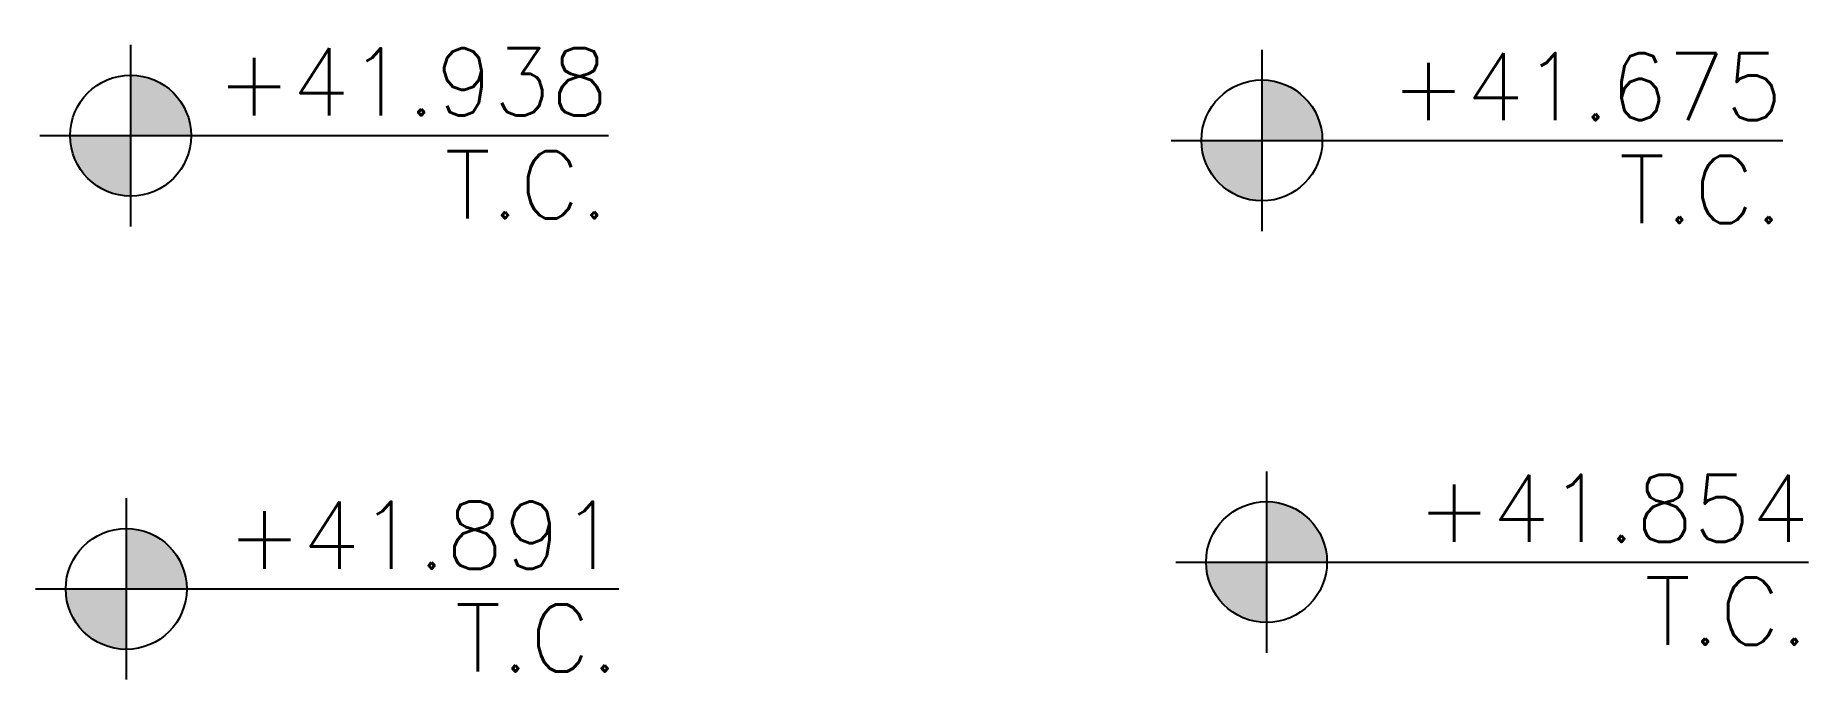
# Model space of a CAD drawing. Extents: x 89759.2 to 89798.8, y -5917.6 to -5903.1.
import ezdxf
from ezdxf.enums import TextEntityAlignment as Align

# ---------------------------------------------------------------- set-up
doc = ezdxf.new("R2010")
doc.units = 0
doc.header["$MEASUREMENT"] = 0
doc.layers.add('L-ANNO-SYMP', color=240, linetype='Continuous')
doc.styles.add('ANNO-S', font='romans.shx', dxfattribs={"height": 3})

# ---------------------------------------------------------------- blocks, each defined once
blk = doc.blocks.new('*U1')
h = blk.add_hatch(color=256)
h.paths.add_polyline_path([(0, 0.675), (0, 0), (0.675, 0, 0.414214)])
h.paths.add_polyline_path([(0, 0), (-0.675, 0, 0.414214), (0, -0.675)])
for p, q in [((0, 1.013), (0, -1.013)), ((-1.013, 0), (5.814, 0))]:
    blk.add_line(p, q)
blk.add_circle((0, 0), 0.675)
for points in [[(0.816, 1.118), (5.826, 1.118), (5.82, 0.157), (0.811, 0.157)], [(2.775, -0.106), (5.826, -0.106), (5.82, -1.067), (2.781, -1.067)]]:
    blk.add_wipeout(points)
at = {"color": 3, "style": 'ANNO-S', "flags": 8}
blk.add_attdef('ELEVATION', text='', height=0.75, dxfattribs=at).set_placement((5.814, 0), align=Align.BOTTOM_RIGHT)
blk.add_attdef('LEVEL', text='', height=0.75, dxfattribs=at).set_placement((5.818, -0.173), align=Align.TOP_RIGHT)
blk = doc.blocks.new('*U3')
h = blk.add_hatch(color=256)
h.paths.add_polyline_path([(0, 0.675), (0, 0), (0.675, 0, 0.414214)])
h.paths.add_polyline_path([(0, 0), (-0.675, 0, 0.414214), (0, -0.675)])
for p, q in [((0, 1.013), (0, -1.013)), ((-1.013, 0), (5.333, 0))]:
    blk.add_line(p, q)
blk.add_circle((0, 0), 0.675)
for points in [[(0.816, 1.118), (5.345, 1.118), (5.339, 0.157), (0.811, 0.157)], [(2.294, -0.106), (5.345, -0.106), (5.339, -1.067), (2.3, -1.067)]]:
    blk.add_wipeout(points)
at = {"color": 3, "style": 'ANNO-S', "flags": 8}
blk.add_attdef('ELEVATION', text='', height=0.75, dxfattribs=at).set_placement((5.333, 0), align=Align.BOTTOM_RIGHT)
blk.add_attdef('LEVEL', text='', height=0.75, dxfattribs=at).set_placement((5.337, -0.173), align=Align.TOP_RIGHT)
blk = doc.blocks.new('*U2')
h = blk.add_hatch(color=256)
h.paths.add_polyline_path([(0, 0.675), (0, 0), (0.675, 0, 0.414214)])
h.paths.add_polyline_path([(0, 0), (-0.675, 0, 0.414214), (0, -0.675)])
for p, q in [((0, 1.013), (0, -1.013)), ((-1.013, 0), (5.498, 0))]:
    blk.add_line(p, q)
blk.add_circle((0, 0), 0.675)
for points in [[(0.816, 1.118), (5.51, 1.118), (5.504, 0.157), (0.811, 0.157)], [(2.459, -0.106), (5.51, -0.106), (5.504, -1.067), (2.465, -1.067)]]:
    blk.add_wipeout(points)
at = {"color": 3, "style": 'ANNO-S', "flags": 8}
blk.add_attdef('ELEVATION', text='', height=0.75, dxfattribs=at).set_placement((5.498, 0), align=Align.BOTTOM_RIGHT)
blk.add_attdef('LEVEL', text='', height=0.75, dxfattribs=at).set_placement((5.502, -0.173), align=Align.TOP_RIGHT)
blk = doc.blocks.new('*U4')
h = blk.add_hatch(color=256)
h.paths.add_polyline_path([(0, 0.675), (0, 0), (0.675, 0, 0.414214)])
h.paths.add_polyline_path([(0, 0), (-0.675, 0, 0.414214), (0, -0.675)])
for p, q in [((0, 1.013), (0, -1.013)), ((-1.013, 0), (6.05, 0))]:
    blk.add_line(p, q)
blk.add_circle((0, 0), 0.675)
for points in [[(0.816, 1.118), (6.061, 1.118), (6.056, 0.157), (0.811, 0.157)], [(3.011, -0.106), (6.061, -0.106), (6.056, -1.067), (3.016, -1.067)]]:
    blk.add_wipeout(points)
at = {"color": 3, "style": 'ANNO-S', "flags": 8}
blk.add_attdef('ELEVATION', text='', height=0.75, dxfattribs=at).set_placement((6.05, 0), align=Align.BOTTOM_RIGHT)
blk.add_attdef('LEVEL', text='', height=0.75, dxfattribs=at).set_placement((6.054, -0.173), align=Align.TOP_RIGHT)

msp = doc.modelspace()

# ---------------------------------------------------------------- block references
at = {"layer": 'L-ANNO-SYMP'}
ref = msp.add_blockref('*U3', (89761.314, -5905.31), dxfattribs=dict(at, xscale=2, yscale=2, zscale=2))
ref.add_attrib('LEVEL', 'T.C.', dxfattribs={"layer": '0', "color": 3, "height": 1.5, "rotation": 360, "style": 'ANNO-S'}).set_placement((89771.987, -5905.657), align=Align.TOP_RIGHT)
ref.add_attrib('ELEVATION', '+41.938', dxfattribs={"layer": '0', "color": 3, "height": 1.5, "rotation": 360, "style": 'ANNO-S'}).set_placement((89771.98, -5905.31), align=Align.BOTTOM_RIGHT)
ref = msp.add_blockref('*U1', (89786.569, -5905.417, 41.675), dxfattribs=dict(at, xscale=2, yscale=2, zscale=2))
ref.add_attrib('LEVEL', 'T.C.', dxfattribs={"layer": '0', "color": 3, "height": 1.5, "rotation": 360, "style": 'ANNO-S'}).set_placement((89798.205, -5905.764, 41.675), align=Align.TOP_RIGHT)
ref.add_attrib('ELEVATION', '+41.675', dxfattribs={"layer": '0', "color": 3, "height": 1.5, "rotation": 360, "style": 'ANNO-S'}).set_placement((89798.198, -5905.417, 41.675), align=Align.BOTTOM_RIGHT)
ref = msp.add_blockref('*U4', (89786.673, -5914.831), dxfattribs=dict(at, xscale=2, yscale=2, zscale=2))
ref.add_attrib('LEVEL', 'T.C.', dxfattribs={"layer": '0', "color": 3, "height": 1.5, "rotation": 360, "style": 'ANNO-S'}).set_placement((89798.78, -5915.178), align=Align.TOP_RIGHT)
ref.add_attrib('ELEVATION', '+41.854', dxfattribs={"layer": '0', "color": 3, "height": 1.5, "rotation": 360, "style": 'ANNO-S'}).set_placement((89798.773, -5914.831), align=Align.BOTTOM_RIGHT)
ref = msp.add_blockref('*U2', (89761.216, -5915.43), dxfattribs=dict(at, xscale=2, yscale=2, zscale=2))
ref.add_attrib('LEVEL', 'T.C.', dxfattribs={"layer": '0', "color": 3, "height": 1.5, "rotation": 360, "style": 'ANNO-S'}).set_placement((89772.219, -5915.777), align=Align.TOP_RIGHT)
ref.add_attrib('ELEVATION', '+41.891', dxfattribs={"layer": '0', "color": 3, "height": 1.5, "rotation": 360, "style": 'ANNO-S'}).set_placement((89772.212, -5915.43), align=Align.BOTTOM_RIGHT)

doc.saveas('drawing.dxf')
